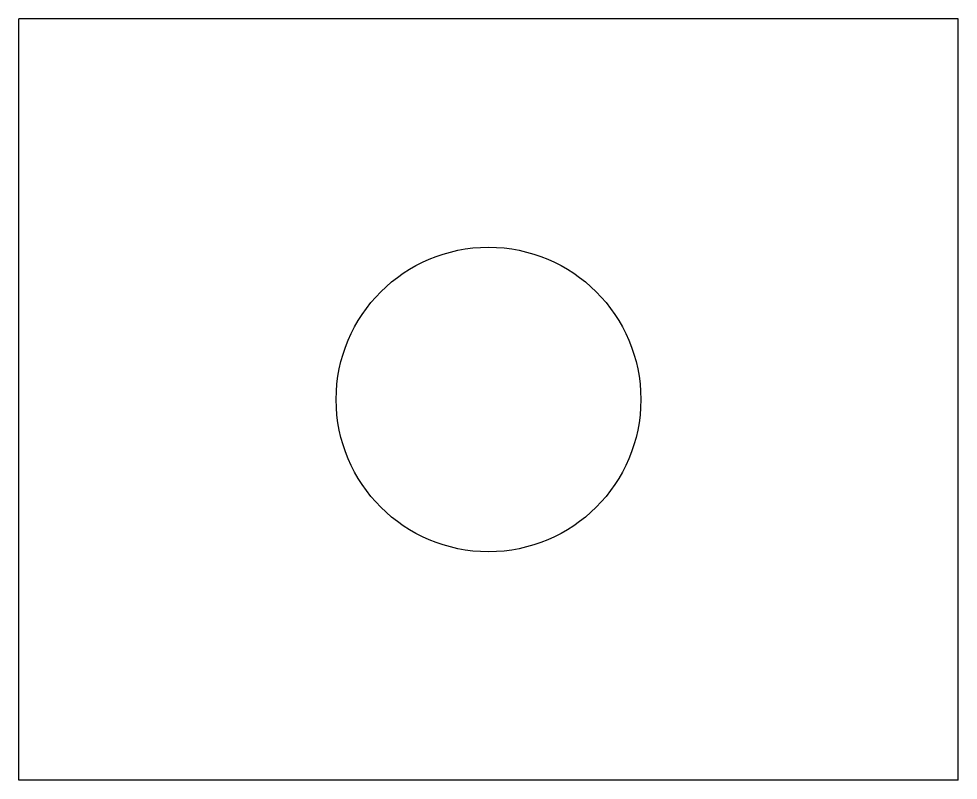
# Model space of a CAD drawing. Extents: x -37 to 37, y -30 to 30.
import ezdxf

# ---------------------------------------------------------------- set-up
doc = ezdxf.new("R2010")
doc.units = 0
doc.layers.add('VISIBLE', color=7, linetype='CONTINUOUS')

msp = doc.modelspace()

# ---------------------------------------------------------------- linework, layer by layer
at = {"layer": 'VISIBLE'}
for p, q in [((37, 30), (-37, 30)), ((-37, -30), (-37, 30)), ((37, -30), (37, 30)), ((37, -30), (-37, -30))]:
    msp.add_line(p, q, dxfattribs=at)
msp.add_circle((0, 0), 12, dxfattribs=at)

doc.saveas('drawing.dxf')
